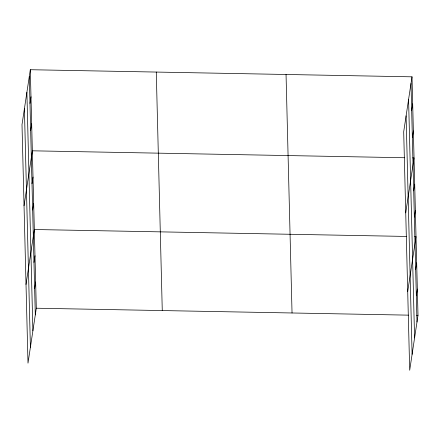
<?xml version="1.0" encoding="UTF-8"?>
<svg xmlns="http://www.w3.org/2000/svg" width="440" height="440" viewBox="0 0 440 440"><rect width="100%" height="100%" fill="white"/><g stroke="black" fill="none" stroke-linecap="round" stroke-linejoin="round"><path stroke-width="0.66" d="M30.311 69.718L22 124.674L27.995 363.176L36.306 308.22L30.311 69.718L412.005 76.824L418 315.326L409.69 370.282L403.695 131.78L412.005 76.824M29.981 103.433L30.993 96.751M30.657 130.466L31.669 123.778M24.041 205.766L32.351 150.81L404.459 157.735M31.999 183.733L33.011 177.045M32.659 209.968L33.671 203.28M26.015 284.471L34.331 229.515L406.439 236.44M33.979 262.438L34.991 255.75M34.639 288.673L35.651 281.985M411.67 110.539L412.682 103.851M412.352 137.572L413.364 130.883M405.73 212.872L414.04 157.916L412.671 157.889M413.688 190.834L414.7 184.151M414.348 217.069L415.36 210.386M407.709 291.577L416.02 236.621L414.651 236.594M415.668 269.538L416.68 262.856M416.328 295.774L417.34 289.091M36.306 308.22L408.414 315.145M416.631 315.298L418 315.326M410.993 83.507L416.988 322.009M408.584 99.44L414.579 337.942M406.104 115.852L412.099 354.354M286.044 74.481L292.039 312.983M156.272 72.061L162.267 310.563M29.299 76.406L35.299 314.908M26.89 92.334L32.89 330.836M24.409 108.746L30.404 347.248"/></g></svg>
